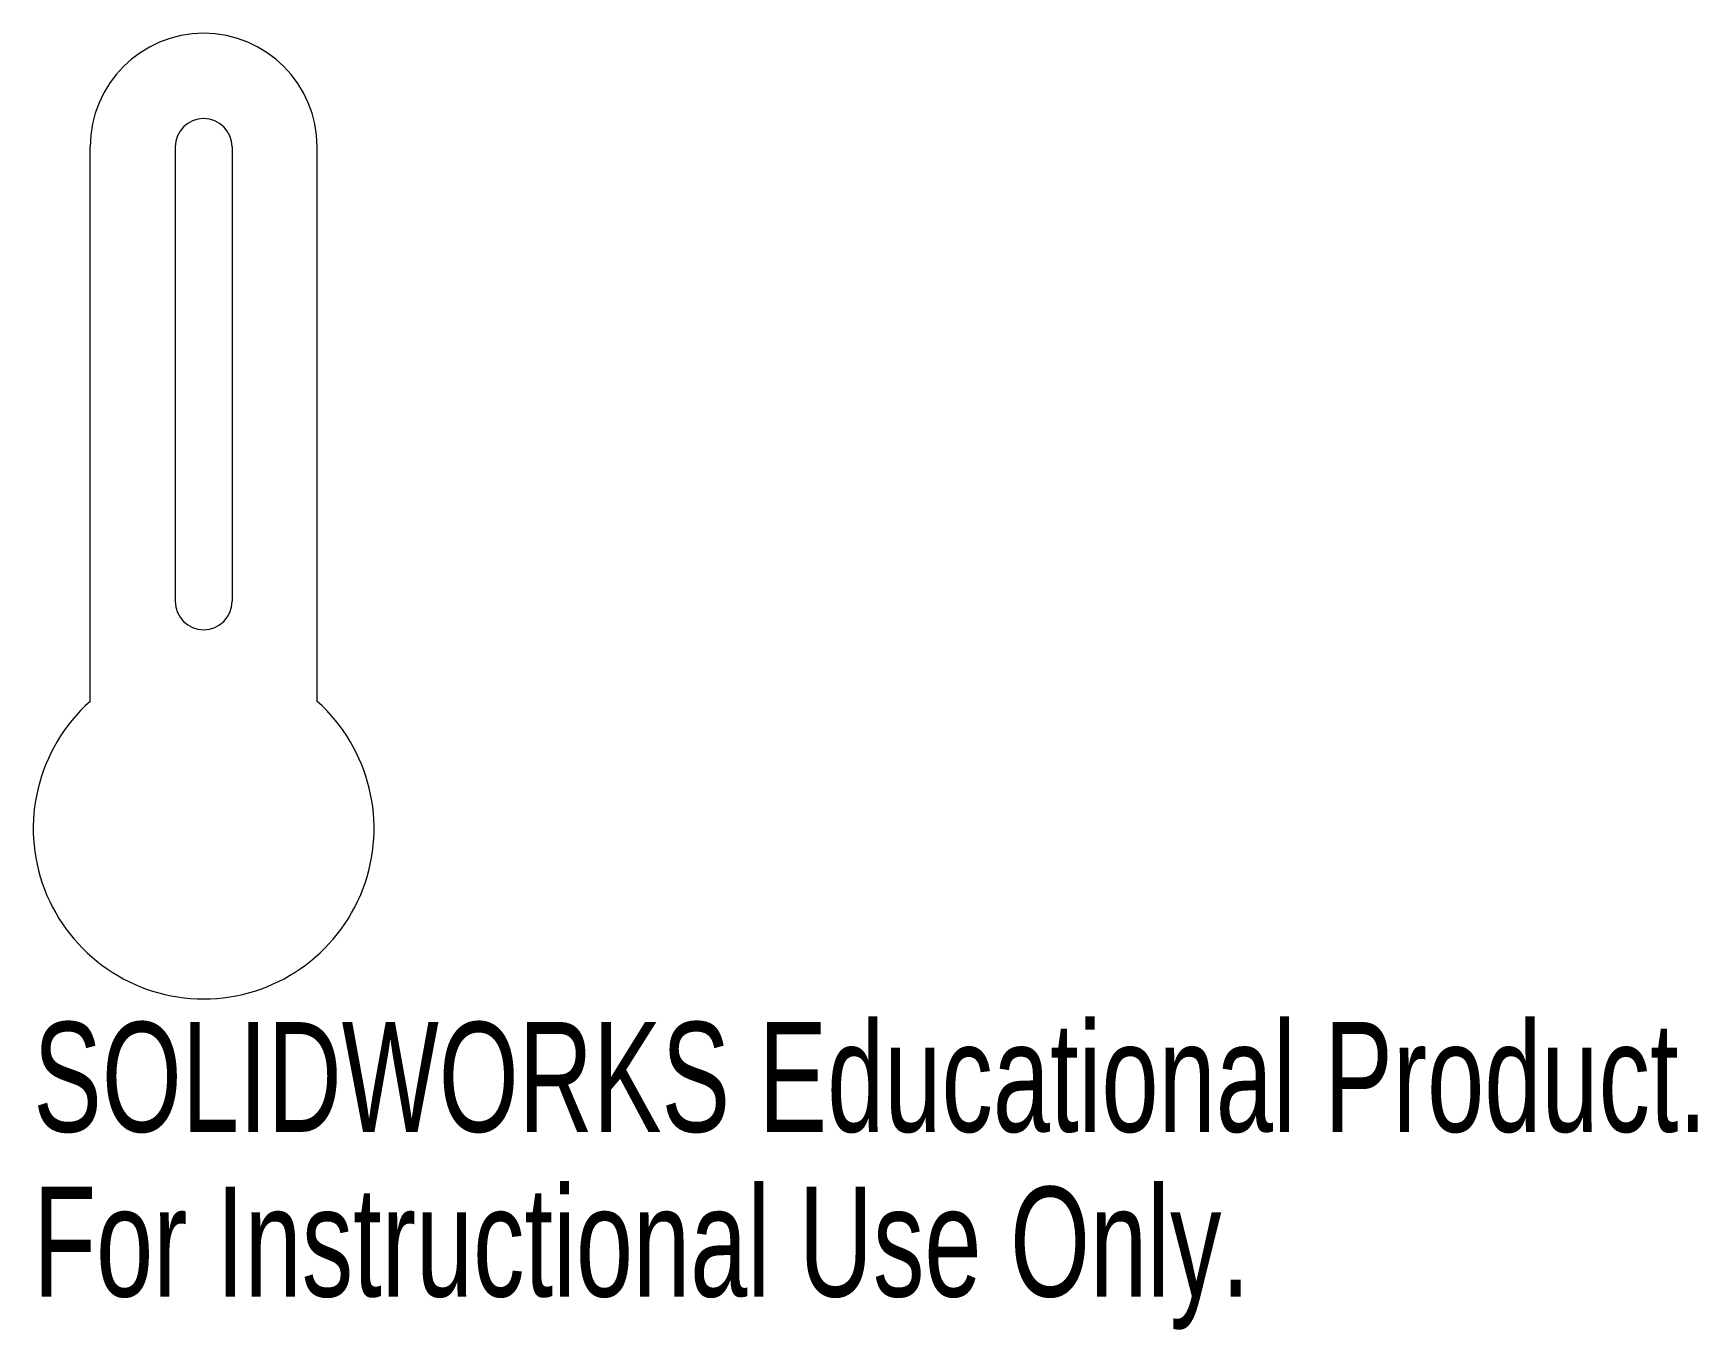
# Paper-space layout '_Top' of a CAD drawing. Header units: millimetres. Extents: x -7.5 to 65.8, y -22.1 to 35.
import ezdxf

# ---------------------------------------------------------------- set-up
doc = ezdxf.new("R2010")
doc.units = ezdxf.units.MM
doc.styles.add('SLDTEXTSTYLE0', font='TXT', dxfattribs={"width": 0.7})

psp = doc.layouts.new('_Top')

# ---------------------------------------------------------------- linework, layer by layer
at = {"color": 7, "linetype": 'Continuous', "lineweight": 15}
for p, q in [((-5, 5.59), (-5, 30)), ((-1.25, 30), (-1.25, 10)), ((1.25, 30), (1.25, 10)), ((5, 5.59), (5, 30))]:
    psp.add_line(p, q, dxfattribs=at)
for centre, radius, start, end in [((0, 30), 5, 0, 180), ((0, 30), 1.25, 0, 180), ((0, 10), 1.25, 180, 0), ((0, 0), 7.5, 131.81031, 48.18969)]:
    psp.add_arc(centre, radius, start, end, dxfattribs=at)

# ---------------------------------------------------------------- texts
at = {"color": 7, "linetype": 'Continuous', "char_height": 4.83362, "attachment_point": 1, "style": 'SLDTEXTSTYLE0'}
for s, insert in [('SOLIDWORKS Educational Product.', (-7.5, -8.52)), ('For Instructional Use Only.', (-7.5, -15.77))]:
    psp.add_mtext(s, dxfattribs=dict(at, insert=insert))

doc.saveas('drawing.dxf')
